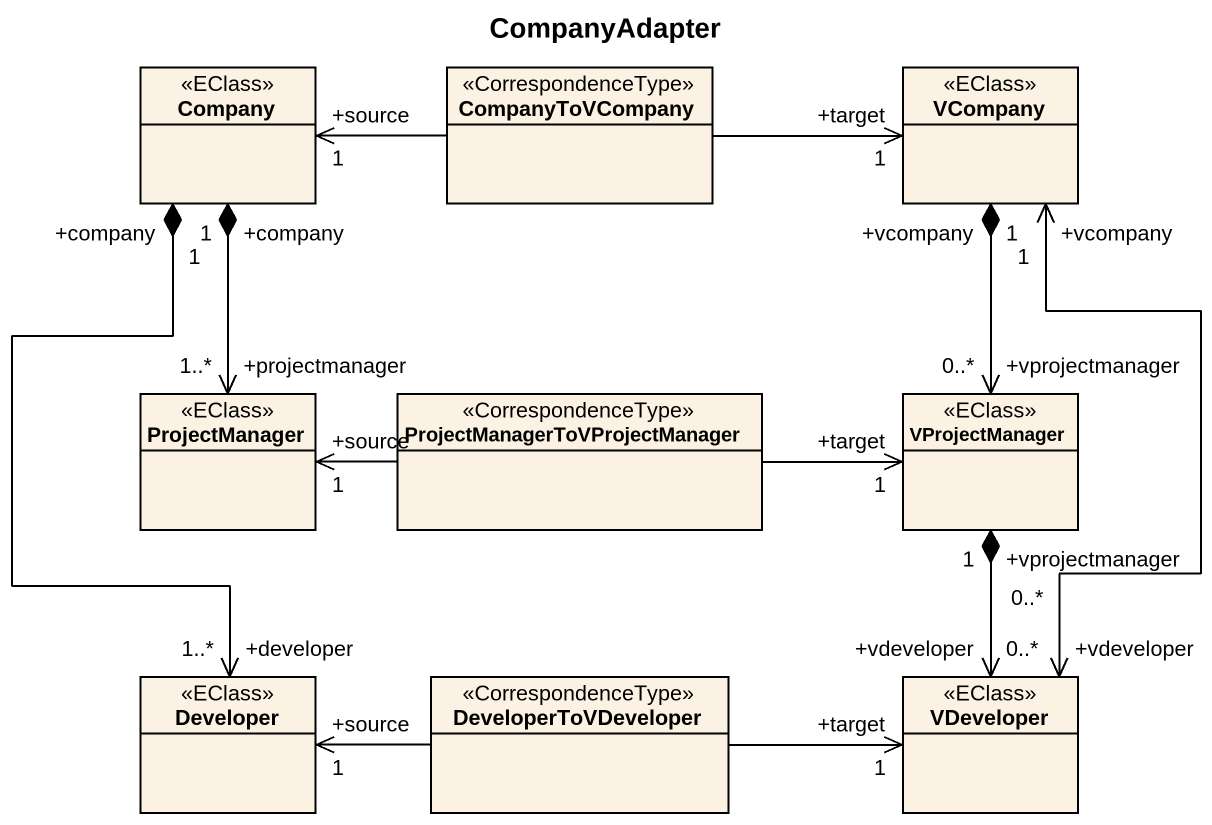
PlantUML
@startuml
title CompanyAdapter
hide circle
hide empty members
class Company <<EClass>>
class CompanyToVCompany <<CorrespondenceType>>
class VCompany <<EClass>>
class ProjectManager <<EClass>>
class "ProjectManagerToVProjectManager" as ProjectManagerToVProjectMana <<CorrespondenceType>>
class VProjectManager <<EClass>>
class Developer <<EClass>>
class DeveloperToVDeveloper <<CorrespondenceType>>
class VDeveloper <<EClass>>
Company "+company\n1" *--> "+projectmanager\n1..*" ProjectManager
Company "+company\n1" *--> "+developer\n1..*" Developer
CompanyToVCompany -left-> "+source\n1" Company
CompanyToVCompany -right-> "+target\n1" VCompany
VCompany "+vcompany\n1" *--> "+vprojectmanager\n0..*" VProjectManager
VCompany "+vcompany\n1" <--> "+vdeveloper\n0..*" VDeveloper
ProjectManagerToVProjectMana -left-> "+source\n1" ProjectManager
ProjectManagerToVProjectMana -right-> "+target\n1" VProjectManager
VProjectManager "+vprojectmanager\n1" *--> "+vdeveloper\n0..*" VDeveloper
DeveloperToVDeveloper -left-> "+source\n1" Developer
DeveloperToVDeveloper -right-> "+target\n1" VDeveloper
@enduml
